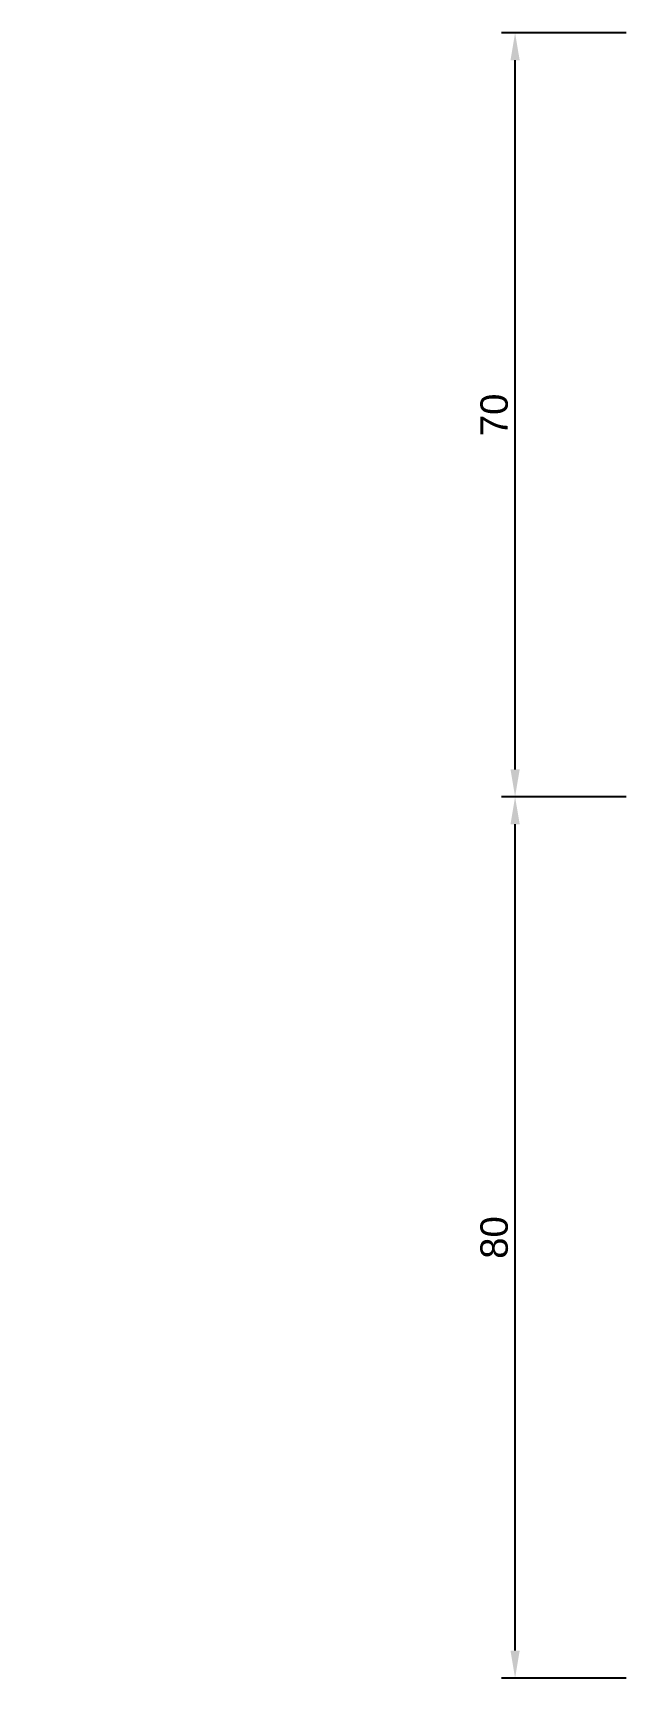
# Model space of a CAD drawing. Header units: millimetres. Extents: x 153 to 208, y 275 to 425.
import ezdxf

# ---------------------------------------------------------------- set-up
doc = ezdxf.new("R2010")
doc.units = ezdxf.units.MM
doc.styles.get("Standard").update_dxf_attribs({"font": 'arial.ttf'})
doc.dimstyles.new('ISO-25', dxfattribs={"dimtxt": 2.5, "dimasz": 2.5, "dimexe": 1.25, "dimexo": 0.625, "dimtad": 1, "dimdec": 0, "dimtxsty": 'Standard', "dimcen": 2.5, "dimadec": 0, "dimazin": 0, "dimtfac": 1, "dimtdec": 0, "dimtmove": 0, "dimatfit": 3, "dimfxl": 1, "dimarcsym": 0})

# ---------------------------------------------------------------- blocks, each defined once
blk = doc.blocks.new('*D6')
at = {"color": 0, "lineweight": -2, "transparency": 16777216}
for p, q in [((207.24, 425.15), (195.84, 425.15)), ((197.09, 358), (197.09, 422.65)), ((207.24, 355.5), (195.84, 355.5))]:
    blk.add_line(p, q, dxfattribs=at)
at = {"color": 0, "transparency": 16777216}
for points in [[(196.67, 422.65), (197.51, 422.65), (197.09, 425.15)], [(196.67, 358), (197.51, 358), (197.09, 355.5)]]:
    blk.add_solid(points, dxfattribs=at)
at = {"layer": 'Defpoints', "color": 0, "transparency": 16777216}
for p in [(197.09, 425.15), (207.87, 425.15), (207.87, 355.5)]:
    blk.add_point(p, dxfattribs=at)
at = {"color": 0, "transparency": 16777216, "insert": (195.19, 390.32), "char_height": 2.5, "attachment_point": 5, "rotation": 90}
blk.add_mtext('70', dxfattribs=at)
blk = doc.blocks.new('*D10')
at = {"color": 0, "lineweight": -2, "transparency": 16777216}
for p, q in [((207.24, 355.5), (195.84, 355.5)), ((197.09, 277.65), (197.09, 353)), ((207.24, 275.15), (195.84, 275.15))]:
    blk.add_line(p, q, dxfattribs=at)
at = {"color": 0, "transparency": 16777216}
for points in [[(196.67, 353), (197.51, 353), (197.09, 355.5)], [(196.67, 277.65), (197.51, 277.65), (197.09, 275.15)]]:
    blk.add_solid(points, dxfattribs=at)
at = {"layer": 'Defpoints', "color": 0, "transparency": 16777216}
for p in [(197.09, 355.5), (207.87, 355.5), (207.87, 275.15)]:
    blk.add_point(p, dxfattribs=at)
at = {"color": 0, "transparency": 16777216, "insert": (195.19, 315.32), "char_height": 2.5, "attachment_point": 5, "rotation": 90}
blk.add_mtext('80', dxfattribs=at)

msp = doc.modelspace()

# ---------------------------------------------------------------- texts
at = {"extrusion": (1, 0, 0)}
msp.add_text('GUVI TASK', height=5, dxfattribs=at).set_placement((357.09, 53.06, 153.07))

# ---------------------------------------------------------------- dimensions: what is measured, and where the dimension line sits
for base, p1, p2, picture, middle in [((197.09, 425.15, 70), (207.87, 355.5, 70), (207.87, 425.15, 70), '*D6', (195.19, 390.32, 70)), ((197.09, 355.5, 10), (207.87, 275.15, 10), (207.87, 355.5, 10), '*D10', (195.19, 315.32, 10))]:
    dim = msp.add_linear_dim(base=base, p1=p1, p2=p2, angle=90, dimstyle='ISO-25')
    dim.commit()
    dim.dimension.update_dxf_attribs({"geometry": picture, "text_midpoint": middle})

doc.saveas('drawing.dxf')
